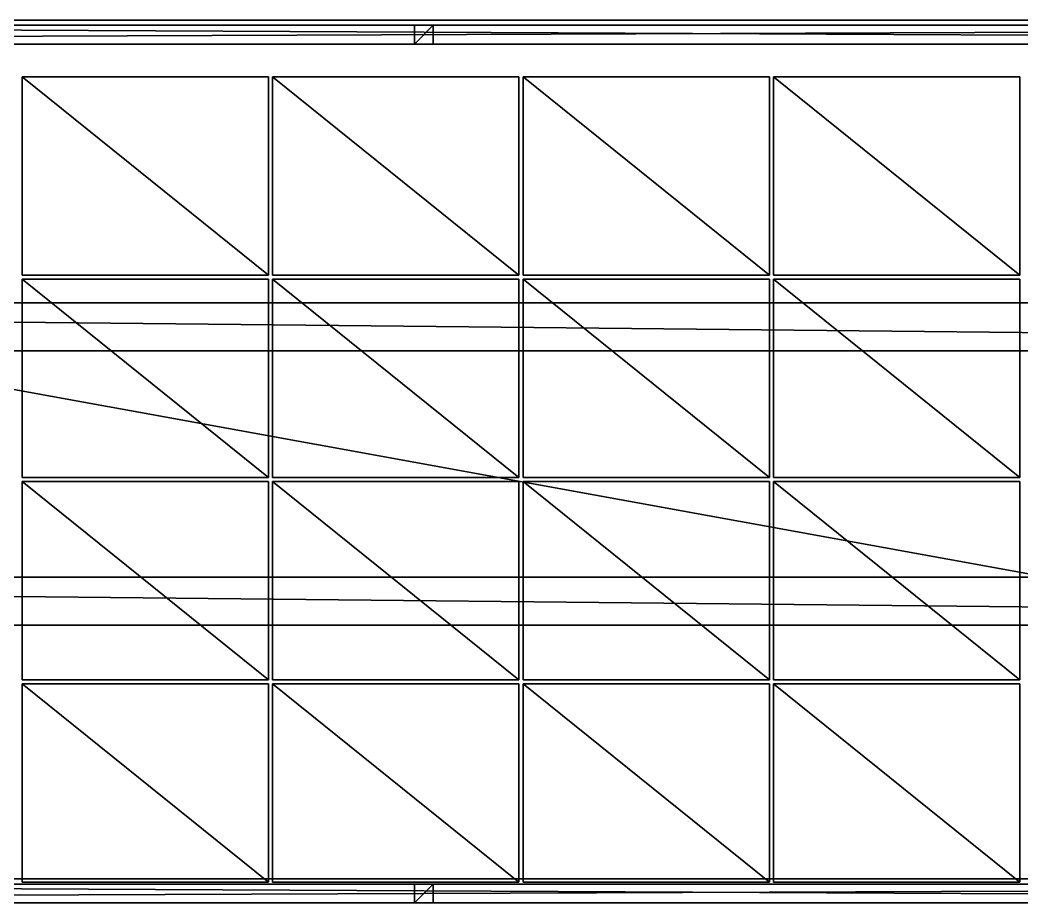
# Model space of a CAD drawing. Header units: millimetres. Extents: x -3100 to 14040, y -1280 to 1295.
# Drawn here: x 5823 to 8743, y -1280 to 1295 of the extents above; entities that cross this region are included whole.
import ezdxf

# ---------------------------------------------------------------- set-up
doc = ezdxf.new("R2010")
doc.units = ezdxf.units.MM

msp = doc.modelspace()

# ---------------------------------------------------------------- linework, layer by layer
at = {"layer": 'CAD_75LAB'}
for points in [[(14040, 1295, 1250), (-40, 1295, 1250), (-40, 1295, 1320)], [(14040, 1295, 1320), (14040, 1295, 1250), (-40, 1295, 1320)], [(14040, 1225, 1250), (-40, 1225, 1250), (-40, 1295, 1250)], [(14040, 1295, 1250), (14040, 1225, 1250), (-40, 1295, 1250)], [(14040, 1225, 1320), (-40, 1295, 1320), (-40, 1225, 1320)], [(14040, 1295, 1320), (-40, 1295, 1320), (14040, 1225, 1320)], [(14040, 1280, 1160), (-40, 1280, 1160), (-40, 1280, 1250)], [(14040, 1280, 1250), (14040, 1280, 1160), (-40, 1280, 1250)], [(14040, -1280, 1160), (-40, -1280, 1160), (-40, 1280, 1160)], [(14040, 1280, 1160), (14040, -1280, 1160), (-40, 1280, 1160)], [(14040, -1280, 1250), (-40, 1280, 1250), (-40, -1280, 1250)], [(14040, 1280, 1250), (-40, 1280, 1250), (14040, -1280, 1250)], [(14040, 1280, 3995), (14040, 1280, 3940), (-40, 1280, 3940)], [(14040, 1280, 3995), (-40, 1280, 3940), (-40, 1280, 3995)], [(14040, 1280, 3940), (-40, 1225, 3940), (-40, 1280, 3940)], [(14040, 1280, 3940), (14040, 1225, 3940), (-40, 1225, 3940)], [(14040, 1280, 3995), (-40, 1280, 3995), (-40, 1225, 3995)], [(14040, 1280, 3995), (-40, 1225, 3995), (14040, 1225, 3995)], [(6972.5, 1280, 3940), (6972.5, 1280, 1250), (6972.5, 1225, 1250)], [(6972.5, 1225, 3940), (6972.5, 1280, 3940), (6972.5, 1225, 1250)], [(6972.5, 1280, 3940), (7027.5, 1280, 1250), (6972.5, 1280, 1250)], [(7027.5, 1280, 3940), (7027.5, 1280, 1250), (6972.5, 1280, 3940)], [(7027.5, 1280, 1250), (6972.5, 1225, 1250), (6972.5, 1280, 1250)], [(7027.5, 1280, 1250), (7027.5, 1225, 1250), (6972.5, 1225, 1250)], [(7027.5, 1280, 3940), (6972.5, 1280, 3940), (6972.5, 1225, 3940)], [(7027.5, 1280, 3940), (6972.5, 1225, 3940), (7027.5, 1225, 3940)], [(7027.5, 1280, 3940), (7027.5, 1225, 1250), (7027.5, 1280, 1250)], [(7027.5, 1225, 3940), (7027.5, 1225, 1250), (7027.5, 1280, 3940)], [(14040, 1225, 3995), (-40, 1225, 3940), (14040, 1225, 3940)], [(14040, 1225, 3995), (-40, 1225, 3995), (-40, 1225, 3940)], [(14040, 1225, 1250), (-40, 1225, 1320), (-40, 1225, 1250)], [(14040, 1225, 1320), (-40, 1225, 1320), (14040, 1225, 1250)], [(6972.5, 1225, 3940), (6972.5, 1225, 1250), (7027.5, 1225, 1250)], [(7027.5, 1225, 3940), (6972.5, 1225, 3940), (7027.5, 1225, 1250)], [(5829, 551, 2308), (5829, 1129, 1253), (5829, 551, 1253)], [(5829, 551, 2308), (5829, 1129, 2308), (5829, 1129, 1253)], [(5829, 1129, 2308), (6547, 1129, 1253), (5829, 1129, 1253)], [(6547, 1129, 2308), (6547, 1129, 1253), (5829, 1129, 2308)], [(6547, 551, 1253), (5829, 551, 1253), (5829, 1129, 1253)], [(6547, 1129, 1253), (6547, 551, 1253), (5829, 1129, 1253)], [(6547, 551, 2308), (5829, 1129, 2308), (5829, 551, 2308)], [(6547, 1129, 2308), (5829, 1129, 2308), (6547, 551, 2308)], [(5829, 551, 3369), (5829, 1129, 2314), (5829, 551, 2314)], [(5829, 551, 3369), (5829, 1129, 3369), (5829, 1129, 2314)], [(5829, 1129, 3369), (6547, 1129, 2314), (5829, 1129, 2314)], [(6547, 1129, 3369), (6547, 1129, 2314), (5829, 1129, 3369)], [(6547, 551, 2314), (5829, 551, 2314), (5829, 1129, 2314)], [(6547, 1129, 2314), (6547, 551, 2314), (5829, 1129, 2314)], [(6547, 551, 3369), (5829, 1129, 3369), (5829, 551, 3369)], [(6547, 1129, 3369), (5829, 1129, 3369), (6547, 551, 3369)], [(6547, 551, 2308), (6547, 551, 1253), (6547, 1129, 1253)], [(6547, 551, 2308), (6547, 1129, 1253), (6547, 1129, 2308)], [(6547, 551, 3369), (6547, 551, 2314), (6547, 1129, 2314)], [(6547, 551, 3369), (6547, 1129, 2314), (6547, 1129, 3369)], [(6559, 551, 2308), (6559, 1129, 1253), (6559, 551, 1253)], [(6559, 551, 2308), (6559, 1129, 2308), (6559, 1129, 1253)], [(6559, 1129, 2308), (7277, 1129, 1253), (6559, 1129, 1253)], [(7277, 1129, 2308), (7277, 1129, 1253), (6559, 1129, 2308)], [(7277, 551, 1253), (6559, 551, 1253), (6559, 1129, 1253)], [(7277, 1129, 1253), (7277, 551, 1253), (6559, 1129, 1253)], [(7277, 551, 2308), (6559, 1129, 2308), (6559, 551, 2308)], [(7277, 1129, 2308), (6559, 1129, 2308), (7277, 551, 2308)], [(6559, 551, 3369), (6559, 1129, 2314), (6559, 551, 2314)], [(6559, 551, 3369), (6559, 1129, 3369), (6559, 1129, 2314)], [(6559, 1129, 3369), (7277, 1129, 2314), (6559, 1129, 2314)], [(7277, 1129, 3369), (7277, 1129, 2314), (6559, 1129, 3369)], [(7277, 551, 2314), (6559, 551, 2314), (6559, 1129, 2314)], [(7277, 1129, 2314), (7277, 551, 2314), (6559, 1129, 2314)], [(7277, 551, 3369), (6559, 1129, 3369), (6559, 551, 3369)], [(7277, 1129, 3369), (6559, 1129, 3369), (7277, 551, 3369)], [(7277, 551, 2308), (7277, 551, 1253), (7277, 1129, 1253)], [(7277, 551, 2308), (7277, 1129, 1253), (7277, 1129, 2308)], [(7277, 551, 3369), (7277, 551, 2314), (7277, 1129, 2314)], [(7277, 551, 3369), (7277, 1129, 2314), (7277, 1129, 3369)], [(7289, 551, 2308), (7289, 1129, 1253), (7289, 551, 1253)], [(7289, 551, 2308), (7289, 1129, 2308), (7289, 1129, 1253)], [(7289, 1129, 2308), (8007, 1129, 1253), (7289, 1129, 1253)], [(8007, 1129, 2308), (8007, 1129, 1253), (7289, 1129, 2308)], [(8007, 551, 1253), (7289, 551, 1253), (7289, 1129, 1253)], [(8007, 1129, 1253), (8007, 551, 1253), (7289, 1129, 1253)], [(8007, 551, 2308), (7289, 1129, 2308), (7289, 551, 2308)], [(8007, 1129, 2308), (7289, 1129, 2308), (8007, 551, 2308)], [(7289, 551, 3369), (7289, 1129, 2314), (7289, 551, 2314)], [(7289, 551, 3369), (7289, 1129, 3369), (7289, 1129, 2314)], [(7289, 1129, 3369), (8007, 1129, 2314), (7289, 1129, 2314)], [(8007, 1129, 3369), (8007, 1129, 2314), (7289, 1129, 3369)], [(8007, 551, 2314), (7289, 551, 2314), (7289, 1129, 2314)], [(8007, 1129, 2314), (8007, 551, 2314), (7289, 1129, 2314)], [(8007, 551, 3369), (7289, 1129, 3369), (7289, 551, 3369)], [(8007, 1129, 3369), (7289, 1129, 3369), (8007, 551, 3369)], [(8007, 551, 2308), (8007, 551, 1253), (8007, 1129, 1253)], [(8007, 551, 2308), (8007, 1129, 1253), (8007, 1129, 2308)], [(8007, 551, 3369), (8007, 551, 2314), (8007, 1129, 2314)], [(8007, 551, 3369), (8007, 1129, 2314), (8007, 1129, 3369)], [(8019, 551, 2308), (8019, 1129, 1253), (8019, 551, 1253)], [(8019, 551, 2308), (8019, 1129, 2308), (8019, 1129, 1253)], [(8019, 1129, 2308), (8737, 1129, 1253), (8019, 1129, 1253)], [(8737, 1129, 2308), (8737, 1129, 1253), (8019, 1129, 2308)], [(8737, 551, 1253), (8019, 551, 1253), (8019, 1129, 1253)], [(8737, 1129, 1253), (8737, 551, 1253), (8019, 1129, 1253)], [(8737, 551, 2308), (8019, 1129, 2308), (8019, 551, 2308)], [(8737, 1129, 2308), (8019, 1129, 2308), (8737, 551, 2308)], [(8019, 551, 3369), (8019, 1129, 2314), (8019, 551, 2314)], [(8019, 551, 3369), (8019, 1129, 3369), (8019, 1129, 2314)], [(8019, 1129, 3369), (8737, 1129, 2314), (8019, 1129, 2314)], [(8737, 1129, 3369), (8737, 1129, 2314), (8019, 1129, 3369)], [(8737, 551, 2314), (8019, 551, 2314), (8019, 1129, 2314)], [(8737, 1129, 2314), (8737, 551, 2314), (8019, 1129, 2314)], [(8737, 551, 3369), (8019, 1129, 3369), (8019, 551, 3369)], [(8737, 1129, 3369), (8019, 1129, 3369), (8737, 551, 3369)], [(8737, 551, 2308), (8737, 551, 1253), (8737, 1129, 1253)], [(8737, 551, 2308), (8737, 1129, 1253), (8737, 1129, 2308)], [(8737, 551, 3369), (8737, 551, 2314), (8737, 1129, 2314)], [(8737, 551, 3369), (8737, 1129, 2314), (8737, 1129, 3369)], [(5829, 551, 2308), (5829, 551, 1253), (6547, 551, 1253)], [(6547, 551, 2308), (5829, 551, 2308), (6547, 551, 1253)], [(5829, 551, 3369), (5829, 551, 2314), (6547, 551, 2314)], [(6547, 551, 3369), (5829, 551, 3369), (6547, 551, 2314)], [(5829, -39, 2308), (5829, 539, 1253), (5829, -39, 1253)], [(5829, -39, 2308), (5829, 539, 2308), (5829, 539, 1253)], [(5829, 539, 2308), (6547, 539, 1253), (5829, 539, 1253)], [(6547, 539, 2308), (6547, 539, 1253), (5829, 539, 2308)], [(6547, -39, 1253), (5829, -39, 1253), (5829, 539, 1253)], [(6547, 539, 1253), (6547, -39, 1253), (5829, 539, 1253)], [(6547, -39, 2308), (5829, 539, 2308), (5829, -39, 2308)], [(6547, 539, 2308), (5829, 539, 2308), (6547, -39, 2308)], [(5829, -39, 3369), (5829, 539, 2314), (5829, -39, 2314)], [(5829, -39, 3369), (5829, 539, 3369), (5829, 539, 2314)], [(5829, 539, 3369), (6547, 539, 2314), (5829, 539, 2314)], [(6547, 539, 3369), (6547, 539, 2314), (5829, 539, 3369)], [(6547, -39, 2314), (5829, -39, 2314), (5829, 539, 2314)], [(6547, 539, 2314), (6547, -39, 2314), (5829, 539, 2314)], [(6547, -39, 3369), (5829, 539, 3369), (5829, -39, 3369)], [(6547, 539, 3369), (5829, 539, 3369), (6547, -39, 3369)], [(6547, -39, 2308), (6547, -39, 1253), (6547, 539, 1253)], [(6547, -39, 2308), (6547, 539, 1253), (6547, 539, 2308)], [(6547, -39, 3369), (6547, -39, 2314), (6547, 539, 2314)], [(6547, -39, 3369), (6547, 539, 2314), (6547, 539, 3369)], [(6559, 551, 2308), (6559, 551, 1253), (7277, 551, 1253)], [(7277, 551, 2308), (6559, 551, 2308), (7277, 551, 1253)], [(6559, 551, 3369), (6559, 551, 2314), (7277, 551, 2314)], [(7277, 551, 3369), (6559, 551, 3369), (7277, 551, 2314)], [(6559, -39, 2308), (6559, 539, 1253), (6559, -39, 1253)], [(6559, -39, 2308), (6559, 539, 2308), (6559, 539, 1253)], [(6559, 539, 2308), (7277, 539, 1253), (6559, 539, 1253)], [(7277, 539, 2308), (7277, 539, 1253), (6559, 539, 2308)], [(7277, -39, 1253), (6559, -39, 1253), (6559, 539, 1253)], [(7277, 539, 1253), (7277, -39, 1253), (6559, 539, 1253)], [(7277, -39, 2308), (6559, 539, 2308), (6559, -39, 2308)], [(7277, 539, 2308), (6559, 539, 2308), (7277, -39, 2308)], [(6559, -39, 3369), (6559, 539, 2314), (6559, -39, 2314)], [(6559, -39, 3369), (6559, 539, 3369), (6559, 539, 2314)], [(6559, 539, 3369), (7277, 539, 2314), (6559, 539, 2314)], [(7277, 539, 3369), (7277, 539, 2314), (6559, 539, 3369)], [(7277, -39, 2314), (6559, -39, 2314), (6559, 539, 2314)], [(7277, 539, 2314), (7277, -39, 2314), (6559, 539, 2314)], [(7277, -39, 3369), (6559, 539, 3369), (6559, -39, 3369)], [(7277, 539, 3369), (6559, 539, 3369), (7277, -39, 3369)], [(7277, -39, 2308), (7277, -39, 1253), (7277, 539, 1253)], [(7277, -39, 2308), (7277, 539, 1253), (7277, 539, 2308)], [(7277, -39, 3369), (7277, -39, 2314), (7277, 539, 2314)], [(7277, -39, 3369), (7277, 539, 2314), (7277, 539, 3369)], [(7289, 551, 2308), (7289, 551, 1253), (8007, 551, 1253)], [(8007, 551, 2308), (7289, 551, 2308), (8007, 551, 1253)], [(7289, 551, 3369), (7289, 551, 2314), (8007, 551, 2314)], [(8007, 551, 3369), (7289, 551, 3369), (8007, 551, 2314)], [(7289, -39, 2308), (7289, 539, 1253), (7289, -39, 1253)], [(7289, -39, 2308), (7289, 539, 2308), (7289, 539, 1253)], [(7289, 539, 2308), (8007, 539, 1253), (7289, 539, 1253)], [(8007, 539, 2308), (8007, 539, 1253), (7289, 539, 2308)], [(8007, -39, 1253), (7289, -39, 1253), (7289, 539, 1253)], [(8007, 539, 1253), (8007, -39, 1253), (7289, 539, 1253)], [(8007, -39, 2308), (7289, 539, 2308), (7289, -39, 2308)], [(8007, 539, 2308), (7289, 539, 2308), (8007, -39, 2308)], [(7289, -39, 3369), (7289, 539, 2314), (7289, -39, 2314)], [(7289, -39, 3369), (7289, 539, 3369), (7289, 539, 2314)], [(7289, 539, 3369), (8007, 539, 2314), (7289, 539, 2314)], [(8007, 539, 3369), (8007, 539, 2314), (7289, 539, 3369)], [(8007, -39, 2314), (7289, -39, 2314), (7289, 539, 2314)], [(8007, 539, 2314), (8007, -39, 2314), (7289, 539, 2314)], [(8007, -39, 3369), (7289, 539, 3369), (7289, -39, 3369)], [(8007, 539, 3369), (7289, 539, 3369), (8007, -39, 3369)], [(8007, -39, 2308), (8007, -39, 1253), (8007, 539, 1253)], [(8007, -39, 2308), (8007, 539, 1253), (8007, 539, 2308)], [(8007, -39, 3369), (8007, -39, 2314), (8007, 539, 2314)], [(8007, -39, 3369), (8007, 539, 2314), (8007, 539, 3369)], [(8019, 551, 2308), (8019, 551, 1253), (8737, 551, 1253)], [(8737, 551, 2308), (8019, 551, 2308), (8737, 551, 1253)], [(8019, 551, 3369), (8019, 551, 2314), (8737, 551, 2314)], [(8737, 551, 3369), (8019, 551, 3369), (8737, 551, 2314)], [(8019, -39, 2308), (8019, 539, 1253), (8019, -39, 1253)], [(8019, -39, 2308), (8019, 539, 2308), (8019, 539, 1253)], [(8019, 539, 2308), (8737, 539, 1253), (8019, 539, 1253)], [(8737, 539, 2308), (8737, 539, 1253), (8019, 539, 2308)], [(8737, -39, 1253), (8019, -39, 1253), (8019, 539, 1253)], [(8737, 539, 1253), (8737, -39, 1253), (8019, 539, 1253)], [(8737, -39, 2308), (8019, 539, 2308), (8019, -39, 2308)], [(8737, 539, 2308), (8019, 539, 2308), (8737, -39, 2308)], [(8019, -39, 3369), (8019, 539, 2314), (8019, -39, 2314)], [(8019, -39, 3369), (8019, 539, 3369), (8019, 539, 2314)], [(8019, 539, 3369), (8737, 539, 2314), (8019, 539, 2314)], [(8737, 539, 3369), (8737, 539, 2314), (8019, 539, 3369)], [(8737, -39, 2314), (8019, -39, 2314), (8019, 539, 2314)], [(8737, 539, 2314), (8737, -39, 2314), (8019, 539, 2314)], [(8737, -39, 3369), (8019, 539, 3369), (8019, -39, 3369)], [(8737, 539, 3369), (8019, 539, 3369), (8737, -39, 3369)], [(8737, -39, 2308), (8737, -39, 1253), (8737, 539, 1253)], [(8737, -39, 2308), (8737, 539, 1253), (8737, 539, 2308)], [(8737, -39, 3369), (8737, -39, 2314), (8737, 539, 2314)], [(8737, -39, 3369), (8737, 539, 2314), (8737, 539, 3369)], [(13960, 470, 1160), (13960, 470, 910), (300, 470, 910)], [(13960, 470, 1160), (300, 470, 910), (300, 470, 1160)], [(13960, 330, 910), (300, 330, 910), (300, 470, 910)], [(13960, 470, 910), (13960, 330, 910), (300, 470, 910)], [(13960, 330, 1160), (300, 470, 1160), (300, 330, 1160)], [(13960, 470, 1160), (300, 470, 1160), (13960, 330, 1160)], [(13960, 330, 1160), (300, 330, 910), (13960, 330, 910)], [(13960, 330, 1160), (300, 330, 1160), (300, 330, 910)], [(5829, -39, 2308), (5829, -39, 1253), (6547, -39, 1253)], [(6547, -39, 2308), (5829, -39, 2308), (6547, -39, 1253)], [(5829, -39, 3369), (5829, -39, 2314), (6547, -39, 2314)], [(6547, -39, 3369), (5829, -39, 3369), (6547, -39, 2314)], [(5829, -629, 2308), (5829, -51, 1253), (5829, -629, 1253)], [(5829, -629, 2308), (5829, -51, 2308), (5829, -51, 1253)], [(5829, -51, 2308), (6547, -51, 1253), (5829, -51, 1253)], [(6547, -51, 2308), (6547, -51, 1253), (5829, -51, 2308)], [(6547, -629, 1253), (5829, -629, 1253), (5829, -51, 1253)], [(6547, -51, 1253), (6547, -629, 1253), (5829, -51, 1253)], [(6547, -629, 2308), (5829, -51, 2308), (5829, -629, 2308)], [(6547, -51, 2308), (5829, -51, 2308), (6547, -629, 2308)], [(5829, -629, 3369), (5829, -51, 2314), (5829, -629, 2314)], [(5829, -629, 3369), (5829, -51, 3369), (5829, -51, 2314)], [(5829, -51, 3369), (6547, -51, 2314), (5829, -51, 2314)], [(6547, -51, 3369), (6547, -51, 2314), (5829, -51, 3369)], [(6547, -629, 2314), (5829, -629, 2314), (5829, -51, 2314)], [(6547, -51, 2314), (6547, -629, 2314), (5829, -51, 2314)], [(6547, -629, 3369), (5829, -51, 3369), (5829, -629, 3369)], [(6547, -51, 3369), (5829, -51, 3369), (6547, -629, 3369)], [(6547, -629, 2308), (6547, -629, 1253), (6547, -51, 1253)], [(6547, -629, 2308), (6547, -51, 1253), (6547, -51, 2308)], [(6547, -629, 3369), (6547, -629, 2314), (6547, -51, 2314)], [(6547, -629, 3369), (6547, -51, 2314), (6547, -51, 3369)], [(6559, -39, 2308), (6559, -39, 1253), (7277, -39, 1253)], [(7277, -39, 2308), (6559, -39, 2308), (7277, -39, 1253)], [(6559, -39, 3369), (6559, -39, 2314), (7277, -39, 2314)], [(7277, -39, 3369), (6559, -39, 3369), (7277, -39, 2314)], [(6559, -629, 2308), (6559, -51, 1253), (6559, -629, 1253)], [(6559, -629, 2308), (6559, -51, 2308), (6559, -51, 1253)], [(6559, -51, 2308), (7277, -51, 1253), (6559, -51, 1253)], [(7277, -51, 2308), (7277, -51, 1253), (6559, -51, 2308)], [(7277, -629, 1253), (6559, -629, 1253), (6559, -51, 1253)], [(7277, -51, 1253), (7277, -629, 1253), (6559, -51, 1253)], [(7277, -629, 2308), (6559, -51, 2308), (6559, -629, 2308)], [(7277, -51, 2308), (6559, -51, 2308), (7277, -629, 2308)], [(6559, -629, 3369), (6559, -51, 2314), (6559, -629, 2314)], [(6559, -629, 3369), (6559, -51, 3369), (6559, -51, 2314)], [(6559, -51, 3369), (7277, -51, 2314), (6559, -51, 2314)], [(7277, -51, 3369), (7277, -51, 2314), (6559, -51, 3369)], [(7277, -629, 2314), (6559, -629, 2314), (6559, -51, 2314)], [(7277, -51, 2314), (7277, -629, 2314), (6559, -51, 2314)], [(7277, -629, 3369), (6559, -51, 3369), (6559, -629, 3369)], [(7277, -51, 3369), (6559, -51, 3369), (7277, -629, 3369)], [(7277, -629, 2308), (7277, -629, 1253), (7277, -51, 1253)], [(7277, -629, 2308), (7277, -51, 1253), (7277, -51, 2308)], [(7277, -629, 3369), (7277, -629, 2314), (7277, -51, 2314)], [(7277, -629, 3369), (7277, -51, 2314), (7277, -51, 3369)], [(7289, -39, 2308), (7289, -39, 1253), (8007, -39, 1253)], [(8007, -39, 2308), (7289, -39, 2308), (8007, -39, 1253)], [(7289, -39, 3369), (7289, -39, 2314), (8007, -39, 2314)], [(8007, -39, 3369), (7289, -39, 3369), (8007, -39, 2314)], [(7289, -629, 2308), (7289, -51, 1253), (7289, -629, 1253)], [(7289, -629, 2308), (7289, -51, 2308), (7289, -51, 1253)], [(7289, -51, 2308), (8007, -51, 1253), (7289, -51, 1253)], [(8007, -51, 2308), (8007, -51, 1253), (7289, -51, 2308)], [(8007, -629, 1253), (7289, -629, 1253), (7289, -51, 1253)], [(8007, -51, 1253), (8007, -629, 1253), (7289, -51, 1253)], [(8007, -629, 2308), (7289, -51, 2308), (7289, -629, 2308)], [(8007, -51, 2308), (7289, -51, 2308), (8007, -629, 2308)], [(7289, -629, 3369), (7289, -51, 2314), (7289, -629, 2314)], [(7289, -629, 3369), (7289, -51, 3369), (7289, -51, 2314)], [(7289, -51, 3369), (8007, -51, 2314), (7289, -51, 2314)], [(8007, -51, 3369), (8007, -51, 2314), (7289, -51, 3369)], [(8007, -629, 2314), (7289, -629, 2314), (7289, -51, 2314)], [(8007, -51, 2314), (8007, -629, 2314), (7289, -51, 2314)], [(8007, -629, 3369), (7289, -51, 3369), (7289, -629, 3369)], [(8007, -51, 3369), (7289, -51, 3369), (8007, -629, 3369)], [(8007, -629, 2308), (8007, -629, 1253), (8007, -51, 1253)], [(8007, -629, 2308), (8007, -51, 1253), (8007, -51, 2308)], [(8007, -629, 3369), (8007, -629, 2314), (8007, -51, 2314)], [(8007, -629, 3369), (8007, -51, 2314), (8007, -51, 3369)], [(8019, -39, 2308), (8019, -39, 1253), (8737, -39, 1253)], [(8737, -39, 2308), (8019, -39, 2308), (8737, -39, 1253)], [(8019, -39, 3369), (8019, -39, 2314), (8737, -39, 2314)], [(8737, -39, 3369), (8019, -39, 3369), (8737, -39, 2314)], [(8019, -629, 2308), (8019, -51, 1253), (8019, -629, 1253)], [(8019, -629, 2308), (8019, -51, 2308), (8019, -51, 1253)], [(8019, -51, 2308), (8737, -51, 1253), (8019, -51, 1253)], [(8737, -51, 2308), (8737, -51, 1253), (8019, -51, 2308)], [(8737, -629, 1253), (8019, -629, 1253), (8019, -51, 1253)], [(8737, -51, 1253), (8737, -629, 1253), (8019, -51, 1253)], [(8737, -629, 2308), (8019, -51, 2308), (8019, -629, 2308)], [(8737, -51, 2308), (8019, -51, 2308), (8737, -629, 2308)], [(8019, -629, 3369), (8019, -51, 2314), (8019, -629, 2314)], [(8019, -629, 3369), (8019, -51, 3369), (8019, -51, 2314)], [(8019, -51, 3369), (8737, -51, 2314), (8019, -51, 2314)], [(8737, -51, 3369), (8737, -51, 2314), (8019, -51, 3369)], [(8737, -629, 2314), (8019, -629, 2314), (8019, -51, 2314)], [(8737, -51, 2314), (8737, -629, 2314), (8019, -51, 2314)], [(8737, -629, 3369), (8019, -51, 3369), (8019, -629, 3369)], [(8737, -51, 3369), (8019, -51, 3369), (8737, -629, 3369)], [(8737, -629, 2308), (8737, -629, 1253), (8737, -51, 1253)], [(8737, -629, 2308), (8737, -51, 1253), (8737, -51, 2308)], [(8737, -629, 3369), (8737, -629, 2314), (8737, -51, 2314)], [(8737, -629, 3369), (8737, -51, 2314), (8737, -51, 3369)], [(13960, -330, 1160), (13960, -330, 910), (300, -330, 910)], [(13960, -330, 1160), (300, -330, 910), (300, -330, 1160)], [(13960, -470, 910), (300, -470, 910), (300, -330, 910)], [(13960, -330, 910), (13960, -470, 910), (300, -330, 910)], [(13960, -470, 1160), (300, -330, 1160), (300, -470, 1160)], [(13960, -330, 1160), (300, -330, 1160), (13960, -470, 1160)], [(13960, -470, 1160), (300, -470, 910), (13960, -470, 910)], [(13960, -470, 1160), (300, -470, 1160), (300, -470, 910)], [(5829, -629, 2308), (5829, -629, 1253), (6547, -629, 1253)], [(6547, -629, 2308), (5829, -629, 2308), (6547, -629, 1253)], [(5829, -629, 3369), (5829, -629, 2314), (6547, -629, 2314)], [(6547, -629, 3369), (5829, -629, 3369), (6547, -629, 2314)], [(5829, -1219, 2308), (5829, -641, 1253), (5829, -1219, 1253)], [(5829, -1219, 2308), (5829, -641, 2308), (5829, -641, 1253)], [(5829, -641, 2308), (6547, -641, 1253), (5829, -641, 1253)], [(6547, -641, 2308), (6547, -641, 1253), (5829, -641, 2308)], [(6547, -1219, 1253), (5829, -1219, 1253), (5829, -641, 1253)], [(6547, -641, 1253), (6547, -1219, 1253), (5829, -641, 1253)], [(6547, -1219, 2308), (5829, -641, 2308), (5829, -1219, 2308)], [(6547, -641, 2308), (5829, -641, 2308), (6547, -1219, 2308)], [(5829, -1219, 3369), (5829, -641, 2314), (5829, -1219, 2314)], [(5829, -1219, 3369), (5829, -641, 3369), (5829, -641, 2314)], [(5829, -641, 3369), (6547, -641, 2314), (5829, -641, 2314)], [(6547, -641, 3369), (6547, -641, 2314), (5829, -641, 3369)], [(6547, -1219, 2314), (5829, -1219, 2314), (5829, -641, 2314)], [(6547, -641, 2314), (6547, -1219, 2314), (5829, -641, 2314)], [(6547, -1219, 3369), (5829, -641, 3369), (5829, -1219, 3369)], [(6547, -641, 3369), (5829, -641, 3369), (6547, -1219, 3369)], [(6547, -1219, 2308), (6547, -1219, 1253), (6547, -641, 1253)], [(6547, -1219, 2308), (6547, -641, 1253), (6547, -641, 2308)], [(6547, -1219, 3369), (6547, -1219, 2314), (6547, -641, 2314)], [(6547, -1219, 3369), (6547, -641, 2314), (6547, -641, 3369)], [(6559, -629, 2308), (6559, -629, 1253), (7277, -629, 1253)], [(7277, -629, 2308), (6559, -629, 2308), (7277, -629, 1253)], [(6559, -629, 3369), (6559, -629, 2314), (7277, -629, 2314)], [(7277, -629, 3369), (6559, -629, 3369), (7277, -629, 2314)], [(6559, -1219, 2308), (6559, -641, 1253), (6559, -1219, 1253)], [(6559, -1219, 2308), (6559, -641, 2308), (6559, -641, 1253)], [(6559, -641, 2308), (7277, -641, 1253), (6559, -641, 1253)], [(7277, -641, 2308), (7277, -641, 1253), (6559, -641, 2308)], [(7277, -1219, 1253), (6559, -1219, 1253), (6559, -641, 1253)], [(7277, -641, 1253), (7277, -1219, 1253), (6559, -641, 1253)], [(7277, -1219, 2308), (6559, -641, 2308), (6559, -1219, 2308)], [(7277, -641, 2308), (6559, -641, 2308), (7277, -1219, 2308)], [(6559, -1219, 3369), (6559, -641, 2314), (6559, -1219, 2314)], [(6559, -1219, 3369), (6559, -641, 3369), (6559, -641, 2314)], [(6559, -641, 3369), (7277, -641, 2314), (6559, -641, 2314)], [(7277, -641, 3369), (7277, -641, 2314), (6559, -641, 3369)], [(7277, -1219, 2314), (6559, -1219, 2314), (6559, -641, 2314)], [(7277, -641, 2314), (7277, -1219, 2314), (6559, -641, 2314)], [(7277, -1219, 3369), (6559, -641, 3369), (6559, -1219, 3369)], [(7277, -641, 3369), (6559, -641, 3369), (7277, -1219, 3369)], [(7277, -1219, 2308), (7277, -1219, 1253), (7277, -641, 1253)], [(7277, -1219, 2308), (7277, -641, 1253), (7277, -641, 2308)], [(7277, -1219, 3369), (7277, -1219, 2314), (7277, -641, 2314)], [(7277, -1219, 3369), (7277, -641, 2314), (7277, -641, 3369)], [(7289, -629, 2308), (7289, -629, 1253), (8007, -629, 1253)], [(8007, -629, 2308), (7289, -629, 2308), (8007, -629, 1253)], [(7289, -629, 3369), (7289, -629, 2314), (8007, -629, 2314)], [(8007, -629, 3369), (7289, -629, 3369), (8007, -629, 2314)], [(7289, -1219, 2308), (7289, -641, 1253), (7289, -1219, 1253)], [(7289, -1219, 2308), (7289, -641, 2308), (7289, -641, 1253)], [(7289, -641, 2308), (8007, -641, 1253), (7289, -641, 1253)], [(8007, -641, 2308), (8007, -641, 1253), (7289, -641, 2308)], [(8007, -1219, 1253), (7289, -1219, 1253), (7289, -641, 1253)], [(8007, -641, 1253), (8007, -1219, 1253), (7289, -641, 1253)], [(8007, -1219, 2308), (7289, -641, 2308), (7289, -1219, 2308)], [(8007, -641, 2308), (7289, -641, 2308), (8007, -1219, 2308)], [(7289, -1219, 3369), (7289, -641, 2314), (7289, -1219, 2314)], [(7289, -1219, 3369), (7289, -641, 3369), (7289, -641, 2314)], [(7289, -641, 3369), (8007, -641, 2314), (7289, -641, 2314)], [(8007, -641, 3369), (8007, -641, 2314), (7289, -641, 3369)], [(8007, -1219, 2314), (7289, -1219, 2314), (7289, -641, 2314)], [(8007, -641, 2314), (8007, -1219, 2314), (7289, -641, 2314)], [(8007, -1219, 3369), (7289, -641, 3369), (7289, -1219, 3369)], [(8007, -641, 3369), (7289, -641, 3369), (8007, -1219, 3369)], [(8007, -1219, 2308), (8007, -1219, 1253), (8007, -641, 1253)], [(8007, -1219, 2308), (8007, -641, 1253), (8007, -641, 2308)], [(8007, -1219, 3369), (8007, -1219, 2314), (8007, -641, 2314)], [(8007, -1219, 3369), (8007, -641, 2314), (8007, -641, 3369)], [(8019, -629, 2308), (8019, -629, 1253), (8737, -629, 1253)], [(8737, -629, 2308), (8019, -629, 2308), (8737, -629, 1253)], [(8019, -629, 3369), (8019, -629, 2314), (8737, -629, 2314)], [(8737, -629, 3369), (8019, -629, 3369), (8737, -629, 2314)], [(8019, -1219, 2308), (8019, -641, 1253), (8019, -1219, 1253)], [(8019, -1219, 2308), (8019, -641, 2308), (8019, -641, 1253)], [(8019, -641, 2308), (8737, -641, 1253), (8019, -641, 1253)], [(8737, -641, 2308), (8737, -641, 1253), (8019, -641, 2308)], [(8737, -1219, 1253), (8019, -1219, 1253), (8019, -641, 1253)], [(8737, -641, 1253), (8737, -1219, 1253), (8019, -641, 1253)], [(8737, -1219, 2308), (8019, -641, 2308), (8019, -1219, 2308)], [(8737, -641, 2308), (8019, -641, 2308), (8737, -1219, 2308)], [(8019, -1219, 3369), (8019, -641, 2314), (8019, -1219, 2314)], [(8019, -1219, 3369), (8019, -641, 3369), (8019, -641, 2314)], [(8019, -641, 3369), (8737, -641, 2314), (8019, -641, 2314)], [(8737, -641, 3369), (8737, -641, 2314), (8019, -641, 3369)], [(8737, -1219, 2314), (8019, -1219, 2314), (8019, -641, 2314)], [(8737, -641, 2314), (8737, -1219, 2314), (8019, -641, 2314)], [(8737, -1219, 3369), (8019, -641, 3369), (8019, -1219, 3369)], [(8737, -641, 3369), (8019, -641, 3369), (8737, -1219, 3369)], [(8737, -1219, 2308), (8737, -1219, 1253), (8737, -641, 1253)], [(8737, -1219, 2308), (8737, -641, 1253), (8737, -641, 2308)], [(8737, -1219, 3369), (8737, -1219, 2314), (8737, -641, 2314)], [(8737, -1219, 3369), (8737, -641, 2314), (8737, -641, 3369)], [(14040, -1210, 1250), (-40, -1210, 1250), (-40, -1210, 1320)], [(14040, -1210, 1320), (14040, -1210, 1250), (-40, -1210, 1320)], [(14040, -1280, 1250), (-40, -1280, 1250), (-40, -1210, 1250)], [(14040, -1210, 1250), (14040, -1280, 1250), (-40, -1210, 1250)], [(14040, -1280, 1320), (-40, -1210, 1320), (-40, -1280, 1320)], [(14040, -1210, 1320), (-40, -1210, 1320), (14040, -1280, 1320)], [(14040, -1225, 3995), (14040, -1225, 3940), (-40, -1225, 3940)], [(14040, -1225, 3995), (-40, -1225, 3940), (-40, -1225, 3995)], [(14040, -1225, 3940), (-40, -1280, 3940), (-40, -1225, 3940)], [(14040, -1225, 3940), (14040, -1280, 3940), (-40, -1280, 3940)], [(14040, -1225, 3995), (-40, -1225, 3995), (-40, -1280, 3995)], [(14040, -1225, 3995), (-40, -1280, 3995), (14040, -1280, 3995)], [(5829, -1219, 2308), (5829, -1219, 1253), (6547, -1219, 1253)], [(6547, -1219, 2308), (5829, -1219, 2308), (6547, -1219, 1253)], [(5829, -1219, 3369), (5829, -1219, 2314), (6547, -1219, 2314)], [(6547, -1219, 3369), (5829, -1219, 3369), (6547, -1219, 2314)], [(6559, -1219, 2308), (6559, -1219, 1253), (7277, -1219, 1253)], [(7277, -1219, 2308), (6559, -1219, 2308), (7277, -1219, 1253)], [(6559, -1219, 3369), (6559, -1219, 2314), (7277, -1219, 2314)], [(7277, -1219, 3369), (6559, -1219, 3369), (7277, -1219, 2314)], [(6972.5, -1225, 3940), (6972.5, -1225, 1250), (6972.5, -1280, 1250)], [(6972.5, -1280, 3940), (6972.5, -1225, 3940), (6972.5, -1280, 1250)], [(6972.5, -1225, 3940), (7027.5, -1225, 1250), (6972.5, -1225, 1250)], [(7027.5, -1225, 3940), (7027.5, -1225, 1250), (6972.5, -1225, 3940)], [(7027.5, -1225, 1250), (6972.5, -1280, 1250), (6972.5, -1225, 1250)], [(7027.5, -1225, 1250), (7027.5, -1280, 1250), (6972.5, -1280, 1250)], [(7027.5, -1225, 3940), (6972.5, -1225, 3940), (6972.5, -1280, 3940)], [(7027.5, -1225, 3940), (6972.5, -1280, 3940), (7027.5, -1280, 3940)], [(7027.5, -1225, 3940), (7027.5, -1280, 1250), (7027.5, -1225, 1250)], [(7027.5, -1280, 3940), (7027.5, -1280, 1250), (7027.5, -1225, 3940)], [(7289, -1219, 2308), (7289, -1219, 1253), (8007, -1219, 1253)], [(8007, -1219, 2308), (7289, -1219, 2308), (8007, -1219, 1253)], [(7289, -1219, 3369), (7289, -1219, 2314), (8007, -1219, 2314)], [(8007, -1219, 3369), (7289, -1219, 3369), (8007, -1219, 2314)], [(8019, -1219, 2308), (8019, -1219, 1253), (8737, -1219, 1253)], [(8737, -1219, 2308), (8019, -1219, 2308), (8737, -1219, 1253)], [(8019, -1219, 3369), (8019, -1219, 2314), (8737, -1219, 2314)], [(8737, -1219, 3369), (8019, -1219, 3369), (8737, -1219, 2314)], [(14040, -1280, 1160), (-40, -1280, 1250), (-40, -1280, 1160)], [(14040, -1280, 1250), (-40, -1280, 1250), (14040, -1280, 1160)], [(14040, -1280, 3995), (-40, -1280, 3940), (14040, -1280, 3940)], [(14040, -1280, 3995), (-40, -1280, 3995), (-40, -1280, 3940)], [(14040, -1280, 1250), (-40, -1280, 1320), (-40, -1280, 1250)], [(14040, -1280, 1320), (-40, -1280, 1320), (14040, -1280, 1250)], [(6972.5, -1280, 3940), (6972.5, -1280, 1250), (7027.5, -1280, 1250)], [(7027.5, -1280, 3940), (6972.5, -1280, 3940), (7027.5, -1280, 1250)]]:
    msp.add_3dface(points, dxfattribs=at)

doc.saveas('drawing.dxf')
